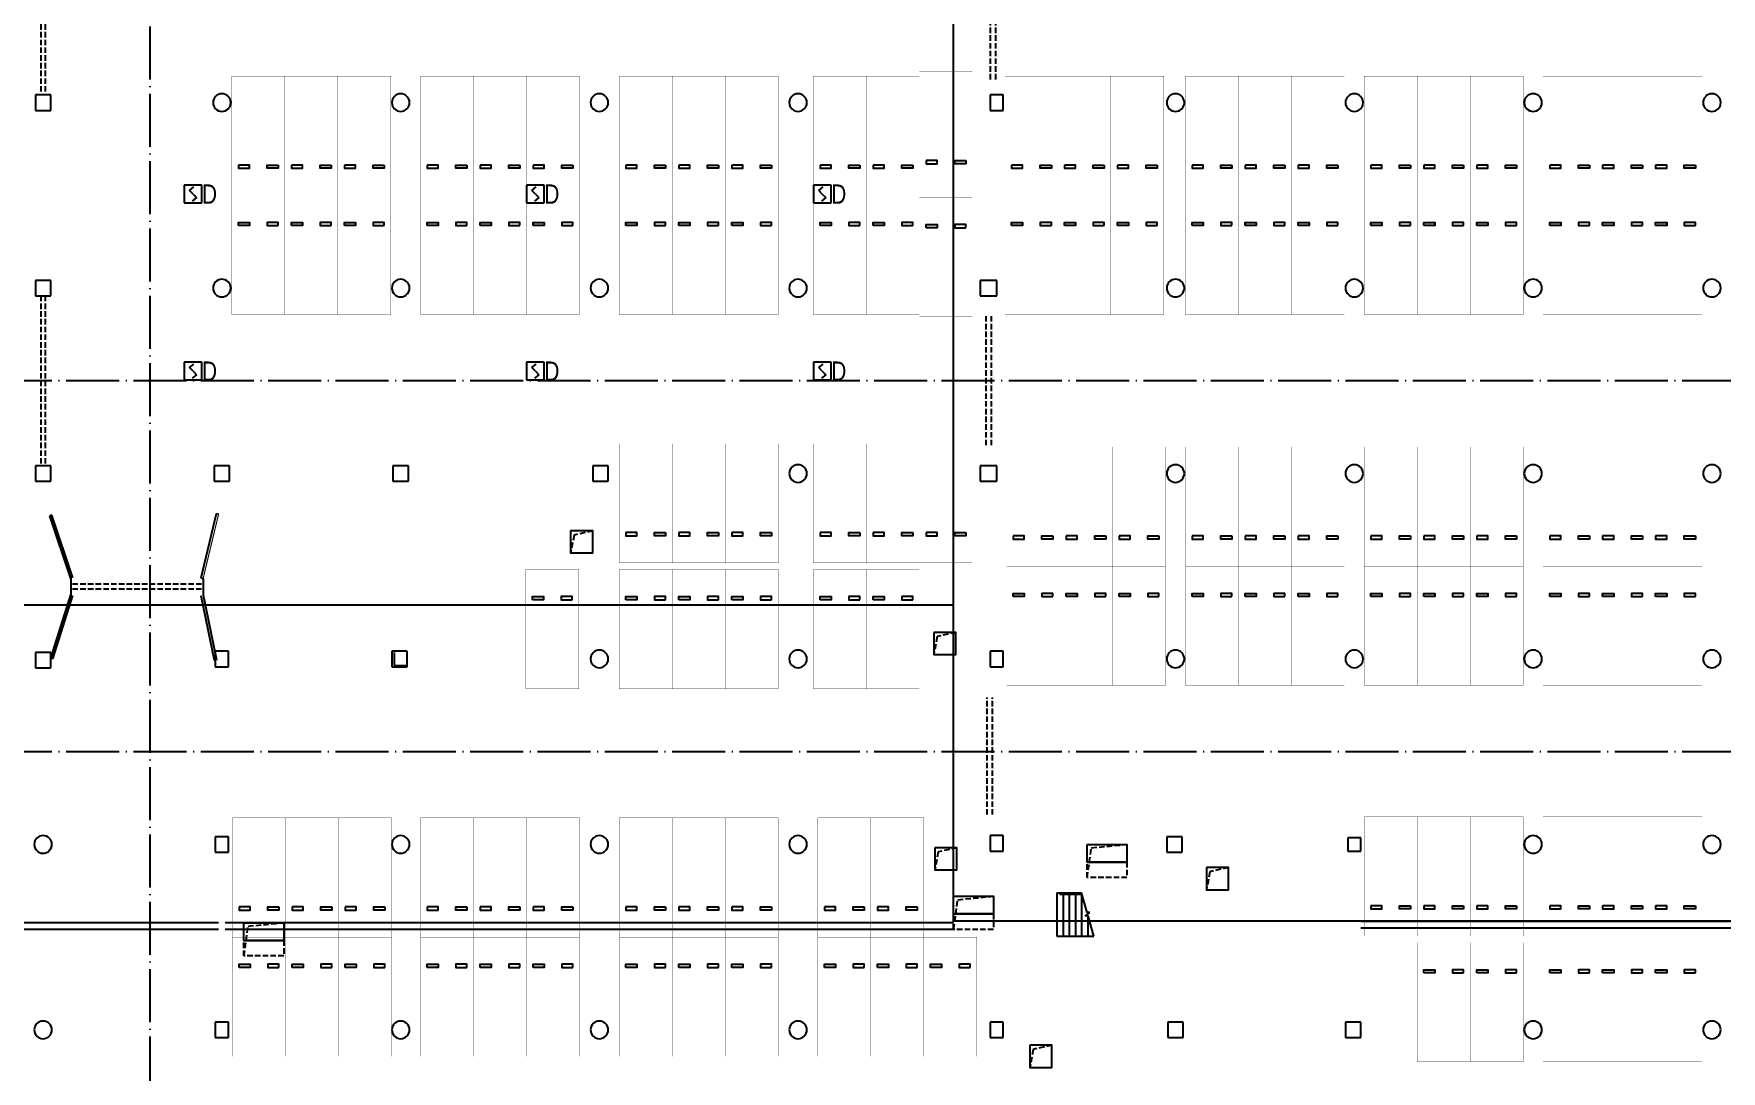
# Model space of a CAD drawing. Extents: x 3835738 to 4446688, y -234172 to 94826.
# Drawn here: x 4316685 to 4393130, y -179147 to -132152 of the extents above; entities that cross this region are included whole.
import ezdxf
from ezdxf.enums import TextEntityAlignment as Align

# ---------------------------------------------------------------- set-up
doc = ezdxf.new("R2010")
doc.units = 0
doc.header["$LTSCALE"] = 1000
doc.header["$MEASUREMENT"] = 0
doc.linetypes.add('ACAD_ISO04W100', pattern=[30.5, 24, -3, 0.5, -3])
doc.linetypes.add('DASH', pattern=[0.35, 0.25, -0.1])
for name, color, linetype in [('COLUMN', 8, 'Continuous'), ('EQUIP', 3, 'Continuous'), ('STAIR', 9, 'Continuous'), ('WIRE', 210, 'Continuous'), ('人防墙', 8, 'Continuous'), ('平时关闭图层', 8, 'Continuous'), ('车位', 8, 'Continuous'), ('车道中心线', 8, 'Continuous'), ('防火卷帘', 9, 'DASH'), ('集水井', 8, 'Continuous')]:
    doc.layers.add(name, color=color, linetype=linetype)
doc.styles.add('_FSZK', font='FSZK.shx')
doc.styles.get("Standard").update_dxf_attribs({"font": 'gbenor.shx', "bigfont": 'gbcbig.shx'})

# ---------------------------------------------------------------- blocks, each defined once
blk = doc.blocks.new('chewei')
at = {"color": 8, "elevation": 0}
for points in [[(3112289, -494749), (3112434, -494749), (3112434, -495249), (3112289, -495249)], [(3112289, -496549), (3112434, -496549), (3112434, -496049), (3112289, -496049)]]:
    blk.add_lwpolyline(points, close=True, dxfattribs=at)
at = {"layer": '车位', "const_width": 10, "elevation": 0}
blk.add_lwpolyline([(3108261, -495649), (3108261, -494449), (3113661, -494449), (3113661, -496849), (3108261, -496849), (3108261, -495649)], dxfattribs=at)
blk = doc.blocks.new('_LINKPT1')
at = {"color": 0}
blk.add_line((0, 0), (0, 0), dxfattribs=at)
blk = doc.blocks.new('_I14YDH')
at = {"color": 0}
for p, q in [((0.5, 0.5), (-0.5, 0.5)), ((-0.5, 0.5), (-0.5, -0.5)), ((-0.2, 0.2), (0.05, 0.4)), ((0, 0), (-0.2, 0.2)), ((0, 0), (0.2, -0.2)), ((0.5, -0.5), (0.5, 0.5)), ((-0.5, -0.5), (0.5, -0.5)), ((0.2, -0.2), (-0.05, -0.4))]:
    blk.add_line(p, q, dxfattribs=at)
for p in [(-0.5, 0), (0, 0.5), (0.5, 0), (0, -0.5)]:
    blk.add_blockref('_LINKPT1', p, dxfattribs=at)
at = {"style": '_FSZK', "width": 0.8, "flags": 8}
blk.add_attdef('$TEXT$', text='', height=1.0938, dxfattribs=at).set_placement((0.9375, 0), align=Align.MIDDLE_CENTER)
at = {"color": 0, "width": 0.8, "flags": 9}
blk.add_attdef('A', (0, 0), '', height=0.00002, dxfattribs=at)

msp = doc.modelspace()

# ---------------------------------------------------------------- linework, layer by layer
at = {"layer": 'COLUMN'}
for p, q in [((4317457.8, -134922), (4316757.8, -134922)), ((4316757.8, -134922), (4316757.8, -135622)), ((4317457.8, -135622), (4317457.8, -134922)), ((4360607.8, -134922), (4360007.8, -134922)), ((4360007.8, -134922), (4360007.8, -135622)), ((4360607.8, -135622), (4360607.8, -134922)), ((4316757.8, -135622), (4317457.8, -135622)), ((4360007.8, -135622), (4360607.8, -135622)), ((4317457.8, -143322), (4316757.8, -143322)), ((4316757.8, -143322), (4316757.8, -144022)), ((4317457.8, -144022), (4317457.8, -143322)), ((4360308.1, -143322), (4359557.7, -143322)), ((4359557.7, -143322), (4359557.7, -144022)), ((4360308.1, -144022), (4360308.1, -143322)), ((4316757.8, -144022), (4317457.8, -144022)), ((4359557.7, -144022), (4360308.1, -144022)), ((4317457.8, -151722), (4316757.8, -151722)), ((4316757.8, -151722), (4316757.8, -152422)), ((4317457.8, -152422), (4317457.8, -151722)), ((4325557.8, -151722), (4324857.8, -151722)), ((4324857.8, -151722), (4324857.8, -152422)), ((4325557.8, -152422), (4325557.8, -151722)), ((4333657.8, -151722), (4332957.8, -151722)), ((4332957.8, -151722), (4332957.8, -152422)), ((4333657.8, -152422), (4333657.8, -151722)), ((4342707.8, -151722), (4342007.8, -151722)), ((4342007.8, -151722), (4342007.8, -152422)), ((4342707.8, -152422), (4342707.8, -151722)), ((4360308.1, -151722), (4359557.7, -151722)), ((4359557.7, -151722), (4359557.7, -152422)), ((4360308.1, -152422), (4360308.1, -151722)), ((4316757.8, -152422), (4317457.8, -152422)), ((4324857.8, -152422), (4325557.8, -152422)), ((4332957.8, -152422), (4333657.8, -152422)), ((4342007.8, -152422), (4342707.8, -152422)), ((4359557.7, -152422), (4360308.1, -152422)), ((4317457.8, -160172), (4316757.8, -160172)), ((4316757.8, -160172), (4316757.8, -160872)), ((4317457.8, -160872), (4317457.8, -160172)), ((4325507.8, -160122), (4324907.8, -160122)), ((4324907.8, -160122), (4324907.8, -160822)), ((4325507.8, -160822), (4325507.8, -160122)), ((4333607.8, -160122), (4332907.7, -160122)), ((4332907.7, -160122), (4332907.7, -160822)), ((4333007.8, -160172), (4333007.8, -160772)), ((4333607.8, -160822), (4333607.8, -160122)), ((4333607.8, -160772), (4333607.8, -160172)), ((4360607.8, -160122), (4360007.8, -160122)), ((4360007.8, -160122), (4360007.8, -160822)), ((4360607.8, -160822), (4360607.8, -160122)), ((4316757.8, -160872), (4317457.8, -160872)), ((4324907.8, -160822), (4325507.8, -160822)), ((4332907.7, -160822), (4333607.8, -160822)), ((4333007.8, -160772), (4333607.8, -160772)), ((4360007.8, -160822), (4360607.8, -160822)), ((4325507.8, -168522), (4324907.8, -168522)), ((4324907.8, -168522), (4324907.8, -169222)), ((4325507.8, -169222), (4325507.8, -168522)), ((4360607.8, -168472), (4360007.8, -168472)), ((4360007.8, -168472), (4360007.8, -169172)), ((4360607.8, -169172), (4360607.8, -168472)), ((4368707.8, -168522), (4368007.8, -168522)), ((4368007.8, -168522), (4368007.8, -169222)), ((4368707.8, -169222), (4368707.8, -168522)), ((4376807.8, -168572), (4376207.8, -168572)), ((4376207.8, -168572), (4376207.8, -169172)), ((4376807.8, -169172), (4376807.8, -168572)), ((4324907.8, -169222), (4325507.8, -169222)), ((4360007.8, -169172), (4360607.8, -169172)), ((4368007.8, -169222), (4368707.8, -169222)), ((4376207.8, -169172), (4376807.8, -169172)), ((4325507.8, -176922), (4324907.8, -176922)), ((4324907.8, -176922), (4324907.8, -177622)), ((4325507.8, -177622), (4325507.8, -176922)), ((4360607.8, -176922), (4360007.8, -176922)), ((4360007.8, -176922), (4360007.8, -177622)), ((4360607.8, -177622), (4360607.8, -176922)), ((4368757.8, -176922), (4368057.8, -176922)), ((4368057.8, -176922), (4368057.8, -177622)), ((4368757.8, -177622), (4368757.8, -176922)), ((4376807.8, -176922), (4376107.7, -176922)), ((4376107.7, -176922), (4376107.7, -177622)), ((4376807.8, -177622), (4376807.8, -176922)), ((4324907.8, -177622), (4325507.8, -177622)), ((4360007.8, -177622), (4360607.8, -177622)), ((4368057.8, -177622), (4368757.8, -177622)), ((4376107.7, -177622), (4376807.8, -177622))]:
    msp.add_line(p, q, dxfattribs=at)
for centre, start, end in [((4325207.8, -135272), 0, 180), ((4325207.8, -135272), 180, 0), ((4333307.8, -135272), 0, 180), ((4333307.8, -135272), 180, 0), ((4342307.8, -135272), 0, 180), ((4342307.8, -135272), 180, 0), ((4351307.8, -135272), 0, 180), ((4351307.8, -135272), 180, 0), ((4368407.8, -135272), 0, 180), ((4368407.8, -135272), 180, 0), ((4376507.8, -135272), 0, 180), ((4376507.8, -135272), 180, 0), ((4384607.8, -135272), 0, 180), ((4384607.8, -135272), 180, 0), ((4392707.8, -135272), 0, 180), ((4392707.8, -135272), 180, 0), ((4325207.8, -143672), 0, 180), ((4325207.8, -143672), 180, 0), ((4333307.8, -143672), 0, 180), ((4333307.8, -143672), 180, 0), ((4342307.8, -143672), 0, 180), ((4342307.8, -143672), 180, 0), ((4351307.8, -143672), 0, 180), ((4351307.8, -143672), 180, 0), ((4368407.8, -143672), 0, 180), ((4368407.8, -143672), 180, 0), ((4376507.8, -143672), 0, 180), ((4376507.8, -143672), 180, 0), ((4384607.8, -143672), 0, 180), ((4384607.8, -143672), 180, 0), ((4392707.8, -143672), 0, 180), ((4392707.8, -143672), 180, 0), ((4351307.8, -152072), 0, 180), ((4351307.8, -152072), 180, 0), ((4368407.8, -152072), 0, 180), ((4368407.8, -152072), 180, 0), ((4376507.8, -152072), 0, 180), ((4376507.8, -152072), 180, 0), ((4384607.8, -152072), 0, 180), ((4384607.8, -152072), 180, 0), ((4392707.8, -152072), 0, 180), ((4392707.8, -152072), 180, 0), ((4342307.8, -160472), 0, 180), ((4342307.8, -160472), 180, 0), ((4351307.8, -160472), 0, 180), ((4351307.8, -160472), 180, 0), ((4368407.8, -160472), 0, 180), ((4368407.8, -160472), 180, 0), ((4376507.8, -160472), 0, 180), ((4376507.8, -160472), 180, 0), ((4384607.8, -160472), 0, 180), ((4384607.8, -160472), 180, 0), ((4392707.8, -160472), 0, 180), ((4392707.8, -160472), 180, 0), ((4317107.8, -168872), 0, 180), ((4317107.8, -168872), 180, 0), ((4333307.8, -168872), 0, 180), ((4333307.8, -168872), 180, 0), ((4342307.8, -168872), 0, 180), ((4342307.8, -168872), 180, 0), ((4351307.8, -168872), 0, 180), ((4351307.8, -168872), 180, 0), ((4384607.8, -168872), 0, 180), ((4384607.8, -168872), 180, 0), ((4392707.8, -168872), 0, 180), ((4392707.8, -168872), 180, 0), ((4317107.8, -177272), 0, 180), ((4317107.8, -177272), 180, 0), ((4333307.8, -177272), 0, 180), ((4333307.8, -177272), 180, 0), ((4342307.8, -177272), 0, 180), ((4342307.8, -177272), 180, 0), ((4351307.8, -177272), 0, 180), ((4351307.8, -177272), 180, 0), ((4384607.8, -177272), 0, 180), ((4384607.8, -177272), 180, 0), ((4392707.8, -177272), 0, 180), ((4392707.8, -177272), 180, 0)]:
    msp.add_arc(centre, 400, start, end, dxfattribs=at)
at = {"layer": 'STAIR'}
for p, q in [((4363031.4, -171072.1), (4363171.4, -171072.1)), ((4363031.4, -171072.1), (4363031.4, -173022.1)), ((4363171.4, -171072.1), (4364151.4, -171072.1)), ((4363171.4, -171072.1), (4364151.4, -171072.1)), ((4363171.4, -171072.1), (4363171.4, -171132.1)), ((4363171.4, -171132.1), (4364168.7, -171132.1)), ((4363311.4, -171132.1), (4363311.4, -173022.1)), ((4363591.4, -171132.1), (4363591.4, -173022.1)), ((4363871.4, -171132.1), (4363871.4, -173022.1)), ((4364406.6, -171960.7), (4364151.4, -171072.1)), ((4364151.4, -171132.1), (4364151.4, -173022.1)), ((4364315.7, -172116.7), (4364533.3, -171958.5)), ((4364533.3, -171958.5), (4364406.6, -171960.7)), ((4364431.4, -171960.3), (4364431.4, -172032.5)), ((4364450.7, -172114.2), (4364315.7, -172116.7)), ((4364431.4, -172114.6), (4364431.4, -173022.1)), ((4364711.4, -173022.1), (4364450.7, -172114.2)), ((4363031.4, -173022.1), (4364711.4, -173022.1))]:
    msp.add_line(p, q, dxfattribs=at)
at = {"layer": 'WIRE'}
for points in [[(4403757.8, -172347), (4358357.5, -172347), (4358357.5, -88272.3)], [(4245287.4, -158021.9), (4358357.5, -158021.9)]]:
    msp.add_lwpolyline(points, dxfattribs=at)
at = {"layer": '人防墙', "color": 4}
for p, q in [((4318358.9, -156821.9), (4318358.9, -157571.9)), ((4324358.9, -156821.9), (4324358.9, -157571.9))]:
    msp.add_line(p, q, dxfattribs=at)
at = {"layer": '平时关闭图层'}
for p, q in [((4317502.5, -153953.4), (4317407.7, -153985.2)), ((4318358.8, -156821.5), (4317407.7, -153985.2)), ((4318453.6, -156789.7), (4317502.5, -153953.4)), ((4324262.5, -156795.3), (4324965, -153877)), ((4324965, -153877), (4325061.4, -153903.6)), ((4324262.5, -156795.2), (4324358.9, -156821.9)), ((4317457.8, -160433.4), (4318358.9, -157571.9)), ((4317553.2, -160463.4), (4318454.3, -157601.9)), ((4324260.9, -157591.9), (4324860.2, -160531.4)), ((4324358.9, -157571.9), (4324958.2, -160511.4)), ((4317553.2, -160463.4), (4317457.8, -160433.4)), ((4324958.2, -160511.4), (4324860.2, -160531.4))]:
    msp.add_line(p, q, dxfattribs=at)
at = {"layer": '平时关闭图层', "const_width": 50}
for points in [[(4318358.9, -156821.9), (4317407.8, -153985.6)], [(4324358.9, -156821.9), (4325061.4, -153903.6)]]:
    msp.add_lwpolyline(points, dxfattribs=at)
at = {"layer": '车道中心线', "linetype": 'ACAD_ISO04W100', "ltscale": 0.1}
for p, q in [((4321961.5, -198272), (4321961.5, -97421.6)), ((4405957.8, -147872), (4095757.8, -147872)), ((4405957.8, -164672), (4095757.8, -164672))]:
    msp.add_line(p, q, dxfattribs=at)
at = {"layer": '防火卷帘'}
for p, q in [((4317007.8, -127172), (4317007.8, -134922)), ((4317207.8, -127172), (4317207.8, -134922)), ((4360027.8, -134221.6), (4360027.8, -127921.6)), ((4360267.8, -134221.6), (4360267.8, -127921.6)), ((4317007.8, -144022), (4317007.8, -151722)), ((4317207.8, -144022), (4317207.8, -151722)), ((4359812.7, -144941.6), (4359812.7, -150801.6)), ((4360052.7, -144941.6), (4360052.7, -150801.6)), ((4324288.9, -157076.9), (4318428.9, -157076.9)), ((4324288.9, -157316.9), (4318428.9, -157316.9)), ((4359877.8, -167522.4), (4359877.8, -162222.2)), ((4360117.8, -167522.4), (4360117.8, -162222.2))]:
    msp.add_line(p, q, dxfattribs=at)
at = {"layer": '集水井', "linetype": 'DASH'}
for p, q in [((4341161.2, -154857.5), (4341007.9, -155671.6)), ((4342007.9, -154671.6), (4341161.2, -154857.5)), ((4357611.1, -159458), (4357457.7, -160272)), ((4358457.7, -159272), (4357611.1, -159458)), ((4364593.8, -169025.4), (4366208.1, -168872)), ((4357661.1, -169208), (4357507.7, -170022)), ((4358507.7, -169022), (4357661.1, -169208)), ((4364407.8, -170372), (4364593.8, -169025.4)), ((4369961.2, -170108), (4369807.8, -170922.1)), ((4370807.8, -169922.1), (4369961.2, -170108)), ((4358543.5, -171375.4), (4360157.8, -171222)), ((4358357.5, -172722), (4358543.5, -171375.4)), ((4326207.5, -173922), (4326393.5, -172575.4)), ((4326393.5, -172575.4), (4328007.8, -172422)), ((4362807.9, -177972.1), (4361961.3, -178158)), ((4361961.3, -178158), (4361807.9, -178972.1))]:
    msp.add_line(p, q, dxfattribs=at)
at = {"layer": '集水井'}
for p, q in [((4364407.8, -169672), (4366208.1, -169672)), ((4325057.8, -172422), (4284857.8, -172422)), ((4325057.8, -172722), (4311054.4, -172722)), ((4325207.8, -172422), (4325207.8, -172422)), ((4325207.8, -172722), (4325207.8, -172722)), ((4358357.5, -172422), (4325357.8, -172422)), ((4358359.9, -172722), (4325357.8, -172722)), ((4358357.5, -172022), (4360157.8, -172022)), ((4376807.8, -172347), (4397104.9, -172347)), ((4376807.8, -172647), (4397104.9, -172647)), ((4326207.5, -173222), (4328007.8, -173222))]:
    msp.add_line(p, q, dxfattribs=at)
for points in [[(4341007.9, -154671.6), (4341007.9, -155671.6), (4342007.9, -155671.6), (4342007.9, -154671.6)], [(4357457.7, -159272), (4357457.7, -160272), (4358457.7, -160272), (4358457.7, -159272)], [(4364407.8, -168872), (4366208.1, -168872), (4366208.1, -169672), (4364407.8, -169672)], [(4357507.7, -169022), (4357507.7, -170022), (4358507.7, -170022), (4358507.7, -169022)], [(4369807.8, -169922.1), (4369807.8, -170922.1), (4370807.8, -170922.1), (4370807.8, -169922.1)], [(4358357.5, -171222), (4360157.8, -171222), (4360157.8, -172022), (4358357.5, -172022)], [(4326207.5, -172422), (4328007.8, -172422), (4328007.8, -173222), (4326207.5, -173222)], [(4361807.9, -177972.1), (4361807.9, -178972.1), (4362807.9, -178972.1), (4362807.9, -177972.1)]]:
    msp.add_lwpolyline(points, close=True, dxfattribs=at)
at = {"layer": '集水井', "linetype": 'DASH'}
for points in [[(4366208.1, -169672), (4366208.1, -170372), (4364407.8, -170372), (4364407.8, -169672), (4364407.8, -169672)], [(4360157.8, -172022), (4360157.8, -172722), (4358357.5, -172722), (4358357.5, -172022), (4358357.5, -172022)], [(4328007.8, -173222), (4328007.8, -173922), (4326207.5, -173922), (4326207.5, -173222), (4326207.5, -173222)]]:
    msp.add_lwpolyline(points, dxfattribs=at)

# ---------------------------------------------------------------- block references
at = {"layer": 'EQUIP', "xscale": 800, "yscale": 800, "zscale": 800}
for p in [(4323899.9, -139413), (4339407.8, -139413), (4352405.1, -139413), (4323899.9, -147434.5), (4339407.8, -147434.5), (4352405.1, -147434.5)]:
    msp.add_blockref('_I14YDH', p, dxfattribs=at).add_auto_attribs({'$TEXT$': 'D'})
at = {"layer": '车位'}
for p, rotation in [((4822506.9, 2974189.1, 0), 270), ((4824906.9, 2974189.1, 0), 270), ((4827306.9, 2974189.1, 0), 270), ((4831056.9, 2974189.1, 0), 270), ((4833456.9, 2974189.1, 0), 270), ((4835856.9, 2974189.1, 0), 270), ((4840056.9, 2974189.1, 0), 270), ((4842456.9, 2974189.1, 0), 270), ((4844856.9, 2974189.1, 0), 270), ((4848854.1, 2974189.1, 0), 270), ((4851254.1, 2974189.1, 0), 270), ((4853654.1, 2974389.1, 0), 270), ((4857531.9, 2974189.1, 0), 270), ((4859931.9, 2974189.1, 0), 270), ((4862331.9, 2974189.1, 0), 270), ((4865706.9, 2974189.1, 0), 270), ((4868106.9, 2974189.1, 0), 270), ((4870506.9, 2974189.1, 0), 270), ((4873806.9, 2974189.1, 0), 270), ((4876206.9, 2974189.1, 0), 270), ((4878606.9, 2974189.1, 0), 270), ((4881906.9, 2974189.1, 0), 270), ((4884306.9, 2974189.1, 0), 270), ((4886706.9, 2974189.1, 0), 270), ((3831208.8, -3253133.2, 0), 90), ((3833608.8, -3253133.2, 0), 90), ((3836008.8, -3253133.2, 0), 90), ((3839758.8, -3253133.2, 0), 90), ((3842158.8, -3253133.2, 0), 90), ((3844558.8, -3253133.2, 0), 90), ((3848758.8, -3253133.2, 0), 90), ((3851158.8, -3253133.2, 0), 90), ((3853558.8, -3253133.2, 0), 90), ((3857556, -3253133.2, 0), 90), ((3859956, -3253133.2, 0), 90), ((3862356, -3253233.2, 0), 90), ((3866233.8, -3253133.2, 0), 90), ((3868633.8, -3253133.2, 0), 90), ((3871033.8, -3253133.2, 0), 90), ((3874408.8, -3253133.2, 0), 90), ((3876808.8, -3253133.2, 0), 90), ((3879208.8, -3253133.2, 0), 90), ((3882508.8, -3253133.2, 0), 90), ((3884908.8, -3253133.2, 0), 90), ((3887308.8, -3253133.2, 0), 90), ((3890608.8, -3253133.2, 0), 90), ((3893008.8, -3253133.2, 0), 90), ((3895408.8, -3253133.2, 0), 90), ((4840056.9, 2957539.1, 0), 270), ((4842456.9, 2957539.1, 0), 270), ((4844856.9, 2957539.1, 0), 270), ((4848854.1, 2957539.1, 0), 270), ((4851254.1, 2957539.1, 0), 270), ((4853654.1, 2957539.1, 0), 270), ((4857606.9, 2957389.1, 0), 270), ((4860006.9, 2957389.1, 0), 270), ((4862406.9, 2957389.1, 0), 270), ((4865706.9, 2957389.1, 0), 270), ((4868106.9, 2957389.1, 0), 270), ((4870506.9, 2957389.1, 0), 270), ((4873806.9, 2957389.1, 0), 270), ((4876206.9, 2957389.1, 0), 270), ((4878606.9, 2957389.1, 0), 270), ((4881906.9, 2957389.1, 0), 270), ((4884306.9, 2957389.1, 0), 270), ((4886706.9, 2957389.1, 0), 270), ((3844530.6, -3270083.2, 0), 90), ((3848758.8, -3270083.2, 0), 90), ((3851158.8, -3270083.2, 0), 90), ((3853558.8, -3270083.2, 0), 90), ((3857556, -3270083.2, 0), 90), ((3859956, -3270083.2, 0), 90), ((3866308.8, -3269933.2, 0), 90), ((3868708.8, -3269933.2, 0), 90), ((3871108.8, -3269933.2, 0), 90), ((3874408.8, -3269933.2, 0), 90), ((3876808.8, -3269933.2, 0), 90), ((3879208.8, -3269933.2, 0), 90), ((3882508.8, -3269933.2, 0), 90), ((3884908.8, -3269933.2, 0), 90), ((3887308.8, -3269933.2, 0), 90), ((3890608.8, -3269933.2, 0), 90), ((3893008.8, -3269933.2, 0), 90), ((3895408.8, -3269933.2, 0), 90), ((4822540.1, 2940589.1, 0), 270), ((4824940.1, 2940589.1, 0), 270), ((4827340.1, 2940589.1, 0), 270), ((4831056.9, 2940589.1, 0), 270), ((4833456.9, 2940589.1, 0), 270), ((4835856.9, 2940589.1, 0), 270), ((4840056.9, 2940589.1, 0), 270), ((4842456.9, 2940589.1, 0), 270), ((4844856.9, 2940589.1, 0), 270), ((4849056.9, 2940589.1, 0), 270), ((4851456.9, 2940589.1, 0), 270), ((4873806.9, 2940639.1, 0), 270), ((4876206.9, 2940639.1, 0), 270), ((4878606.9, 2940639.1, 0), 270), ((3831242, -3286733.2, 0), 90), ((3833642, -3286733.2, 0), 90), ((3836042, -3286733.2, 0), 90), ((3839758.8, -3286733.2, 0), 90), ((3842158.8, -3286733.2, 0), 90), ((3844558.8, -3286733.2, 0), 90), ((3848758.8, -3286733.2, 0), 90), ((3851158.8, -3286733.2, 0), 90), ((3853558.8, -3286733.2, 0), 90), ((3857758.8, -3286733.2, 0), 90), ((3860158.8, -3286733.2, 0), 90), ((3862558.8, -3286733.2, 0), 90), ((3884908.8, -3286983.3, 0), 90), ((3887308.8, -3286983.3, 0), 90), ((3890608.8, -3286983.3, 0), 90), ((3893008.8, -3286983.3, 0), 90), ((3895408.8, -3286983.3, 0), 90)]:
    msp.add_blockref('chewei', p, dxfattribs=dict(at, rotation=rotation))
at = {"layer": '车位', "xscale": -1, "rotation": 90}
for p in [(3890608.8, 2940639.1, 0), (3893008.8, 2940639.1, 0), (3895408.8, 2940639.1, 0)]:
    msp.add_blockref('chewei', p, dxfattribs=at)

doc.saveas('drawing.dxf')
